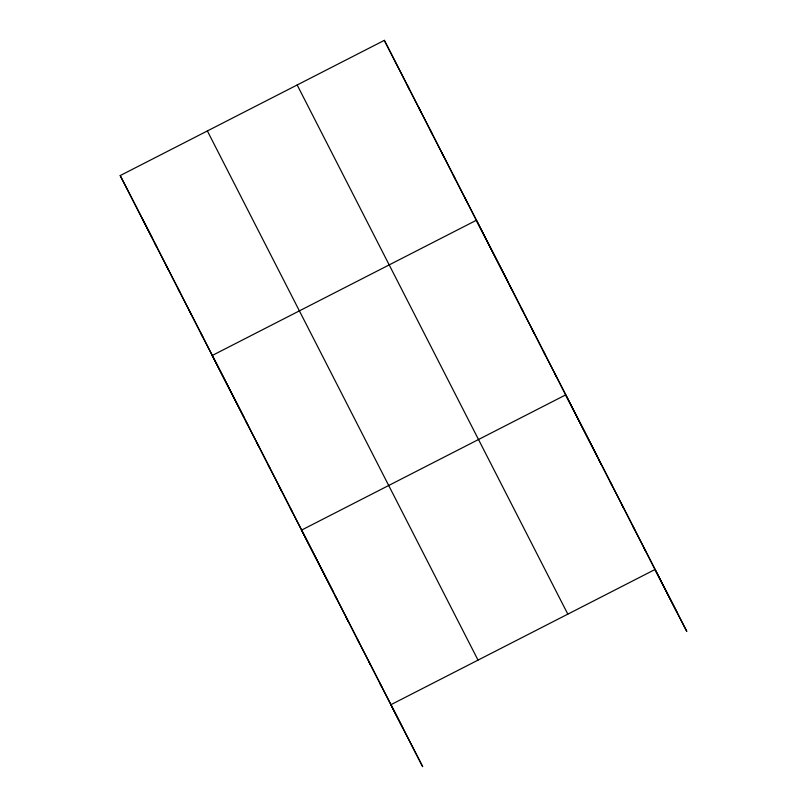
<?xml version="1.0" encoding="UTF-8"?>
<svg xmlns="http://www.w3.org/2000/svg" width="807" height="807" viewBox="0 0 807 807"><rect width="100%" height="100%" fill="white"/><g stroke="black" fill="none" stroke-linecap="round" stroke-linejoin="round"><path stroke-width="1.21" d="M402.693 727.783L120.203 175.573L384.334 40.35L686.797 631.427L654.981 569.52L390.85 704.743L422.666 766.65L142.183 218.344M407.343 85.33L409.341 89.224M418.843 107.815L420.851 111.719M430.343 130.31L432.35 134.204M441.843 152.795L443.85 156.699M453.352 175.29L455.35 179.184M464.852 197.776L466.86 201.679M508.168 282.178L476.352 220.271L212.221 355.494L244.037 417.401M509.842 285.749L511.85 289.652M521.009 307.578L523.017 311.482M532.176 329.407L534.184 333.311M543.343 351.237L545.34 355.13M554.5 373.066L556.507 376.96M597.483 456.802L565.667 394.895L301.536 530.118L333.352 592.025M599.157 460.373L601.165 464.277M610.324 482.203L612.331 486.107M621.491 504.032L623.488 507.936M632.648 525.861L634.655 529.755M643.815 547.691L645.822 551.584M120.203 175.573L152.019 237.48M143.212 220.553L145.21 224.457M154.712 243.048L156.719 246.942M166.212 265.533L168.219 269.437M177.711 288.028L179.719 291.922M189.221 310.513L191.219 314.417M200.721 332.998L202.728 336.902M245.711 420.982L247.719 424.875M256.878 442.801L258.886 446.705M268.045 464.63L270.052 468.534M279.212 486.46L281.209 490.363M290.369 508.289L292.376 512.193M335.026 595.606L337.033 599.5M346.193 617.426L348.2 621.329M357.36 639.255L359.357 643.159M368.517 661.084L370.524 664.988M379.683 682.914L381.691 686.818M384.334 40.35L676.962 612.281M297.168 84.977L567.815 614.137M207.369 130.956L478.016 660.116"/></g></svg>
